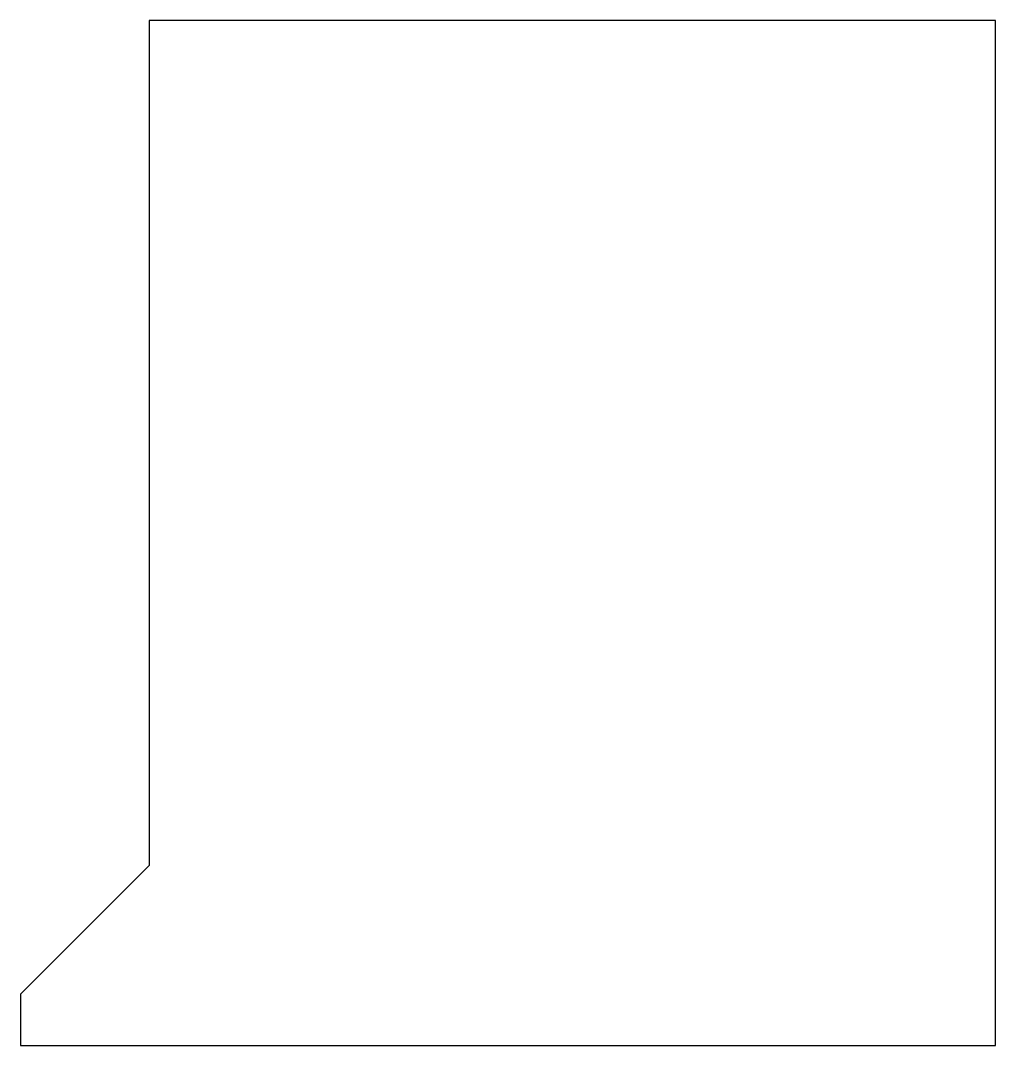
# Model space of a CAD drawing. Header units: inches. Extents: x -0.1 to 14.1, y 0 to 15.
import ezdxf

# ---------------------------------------------------------------- set-up
doc = ezdxf.new("R2010")
doc.units = ezdxf.units.IN
doc.header["$MEASUREMENT"] = 0
doc.layers.add('CUT', color=7, linetype='Continuous')

msp = doc.modelspace()

# ---------------------------------------------------------------- linework, layer by layer
at = {"layer": 'CUT'}
for p, q in [((14.1345, 15), (1.75, 15)), ((1.75, 15), (1.75, 2.6345)), ((14.1345, 0), (14.1345, 15)), ((1.75, 2.6345), (-0.1345, 0.75)), ((-0.1345, 0.75), (-0.1345, 0)), ((-0.1345, 0), (14.1345, 0))]:
    msp.add_line(p, q, dxfattribs=at)

doc.saveas('drawing.dxf')
